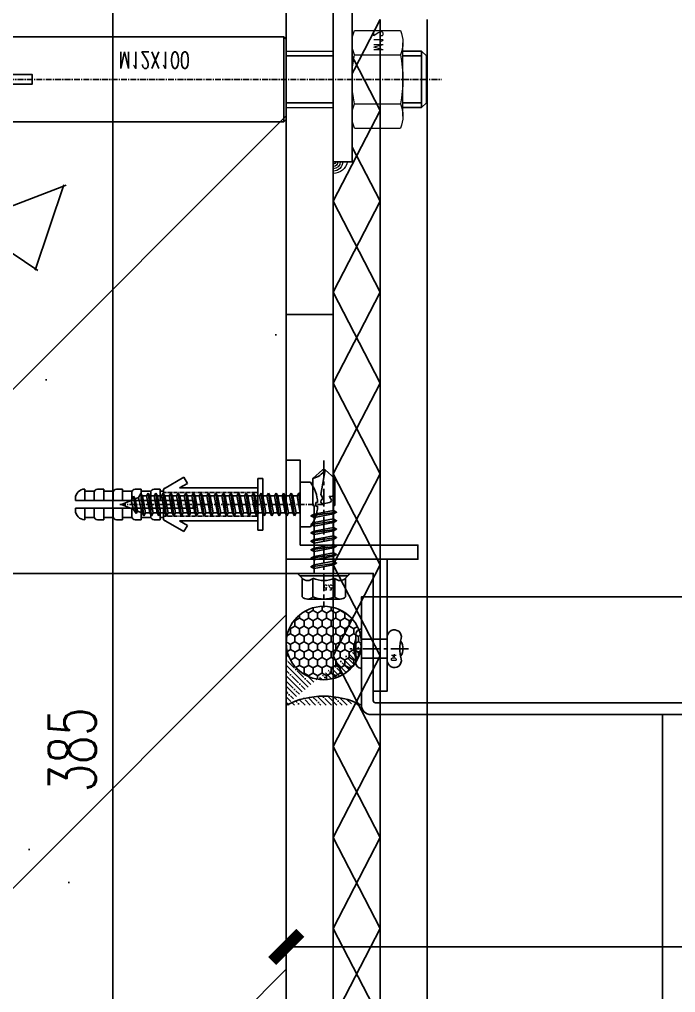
# Model space of a CAD drawing. Extents: x -202236 to 1002404, y -663931 to 1550022.
# Drawn here: x -1437.5 to -1298, y -356922.4 to -356715.6 of the extents above; entities that cross this region are included whole.
import ezdxf
from ezdxf.enums import TextEntityAlignment as Align
from ezdxf.xclip import XClip

# ---------------------------------------------------------------- set-up
doc = ezdxf.new("R2010")
doc.units = 0
for name, pattern in [('CENTER', [2, 1.25, -0.25, 0.25, -0.25]), ('ZN-CENTER', [2, 1.25, -0.25, 0.25, -0.25]), ('ZN-DASH', [0.35, 0.25, -0.1])]:
    doc.linetypes.add(name, pattern=pattern)
for name, color, linetype in [('!ZN1-填充-8', 8, 'Continuous'), ('!ZN3-铝板幕墙-3', 3, 'Continuous'), ('!ZN4-辅助材料-1', 1, 'Continuous'), ('!ZN4-配件-11', 11, 'Continuous'), ('!ZN5-铝材投影-112', 112, 'Continuous'), ('!ZN6-虚线-8', 8, 'ZN-DASH'), ('!ZN6-轴线-1', 1, 'ZN-CENTER'), ('0-钢材投影', 40, 'Continuous'), ('11紧固件', 11, 'Continuous'), ('11配件', 11, 'Continuous'), ('20剖面图$0$PUB_HATCH', 8, 'Continuous'), ('25mm厚湿贴石材', 35, 'Continuous'), ('40钢材投影', 40, 'Continuous'), ('A-AXIS-D', 1, 'Continuous'), ('A-COLS', 6, 'Continuous'), ('A-HATCH-1', 252, 'Continuous'), ('A-HATCH-2', 251, 'Continuous'), ('A-SFCE', 30, 'Continuous'), ('AS-COLN', 6, 'Continuous'), ('AS-WALL', 40, 'Continuous'), ('DIM', 173, 'Continuous'), ('DOTE', 1, 'CENTER'), ('Fill', 8, 'Continuous'), ('PUB_HATCH', 8, 'Continuous'), ('五金配件', 11, 'Continuous')]:
    doc.layers.add(name, color=color, linetype=linetype)
doc.layers.add('A-WALL-HATCH', color=8, linetype='Continuous', lineweight=13)
doc.layers.add('welding', color=1, linetype='Continuous', lineweight=18)
doc.styles.add('DHTEXT-1', font='ROMANS.shx', dxfattribs={"width": 0.7, "bigfont": 'CHINESE.shx'})
doc.styles.add('FS', font='simplex.shx', dxfattribs={"width": 0.7, "height": 5, "bigfont": 'TSSDCHN.SHX'})
doc.dimstyles.new('ZN4', dxfattribs={"dimscale": 4, "dimtxt": 2.5, "dimasz": 1.5, "dimexe": 1, "dimexo": 2, "dimgap": 0.9, "dimtad": 1, "dimdec": 0, "dimdsep": 46, "dimtxsty": 'DHTEXT-1', "dimblk": 'ARCHTICK', "dimcen": 2.5, "dimclrd": 173, "dimclre": 173, "dimclrt": 7, "dimazin": 2, "dimtfac": 1, "dimtix": 1, "dimtmove": 2, "dimatfit": 3, "dimfxl": 0, "dimarcsym": 0})

# ---------------------------------------------------------------- blocks, each defined once
blk = doc.blocks.new('99平面图例外参$0$$LinePat$夹层保温1')
at = {"color": 0}
for p, q in [((0, 0), (96.00000000000546, 0)), ((0, -50), (96.00000000000546, -50)), ((0, -100), (96.00000000000546, -50)), ((96.00000000000546, -100), (0, -50)), ((0, -100), (96.00000000000546, -100)), ((0, -150), (96.00000000000546, -150))]:
    blk.add_line(p, q, dxfattribs=at)
blk = doc.blocks.new('铝板16mm胶缝')
at = {"layer": '!ZN1-填充-8'}
h = blk.add_hatch(dxfattribs=at)
h.set_pattern_fill('HONEY', color=256, scale=0.7, angle=-270, style=0)
h.set_pattern_definition([(90, (10097.31989989708, 185.0232752102251), (-0.9623705000000002, 1.666875), [1.11125, -2.2225]), (210, (10097.31989989708, 185.0232752102251), (-0.9623708449331864, -1.666874800852732), [1.11125, -2.222499999999999]), (150, (10097.31989989708, 185.0232752102251), (-1.924741344933186, 1.991472677892826e-07), [-2.2225, 1.11125])])
edge = h.paths.add_edge_path()
edge.add_ellipse((-8.500000000207365, 14.57041595620103), major_axis=(-7.997393453053519, 3.358849100355043e-11), ratio=0.9747925043838522, start_angle=0, end_angle=360)
h = blk.add_hatch(dxfattribs=at)
h.set_pattern_fill('ANSI35', color=256, scale=0.5, angle=-270, style=0)
h.set_pattern_definition([(135, (0, 0), (-1.122532015133644, -1.122532015133644), []), (135, (0, 1.122532500000005), (-1.122532015133644, -1.122532015133644), [1.984375, -0.396875, 0, -0.396875])])
edge = h.paths.add_edge_path()
edge.add_line((-0.5052130940530333, 1.366215148264018), (-0.5026065471538459, 14.57041595616465))
edge.add_line((-16.50000000016007, 1.366215148336778), (-16.49739345326088, 14.57041595623741))
edge.add_ellipse((-8.500000000207365, 14.57041595620103), major_axis=(-7.997393453053519, 3.358849100355043e-11), ratio=0.9747925043838522, start_angle=0, end_angle=180)
edge.add_arc((-8.499999999414285, -14.44754302653018), 17.72215979008053, 63.16567149166988, 116.8343285139232)
at = {"layer": '!ZN4-辅助材料-1', "ltscale": 0.5}
blk.add_arc((-8.499999999414285, -14.44754302653018), 17.72215979008053, 63.16567149164778, 116.8343285139584, dxfattribs=at)
blk.add_ellipse((-8.500000000207365, 14.57041595620103), major_axis=(-7.997393453053519, 3.358849100355043e-11), ratio=0.9747925043838522, dxfattribs=at)
at = {"layer": 'Defpoints', "ltscale": 0.5}
for p in [(-16.50000000018917, -0.6337848516632221), (-8.500000000280124, -0.6337848516632221), (-0.4999999986393959, -0.6337848516632221)]:
    blk.add_point(p, dxfattribs=at)
blk = doc.blocks.new('*U253')
at = {"ltscale": 10}
for p, q in [((-1.015572715537019, 4.618802355381165), (-4.949999999997999, 4.618802355381165)), ((-0.5504878062047283, -5.115541284646254), (-0.5504878062065472, 5.115530008962667)), ((-0.1698801084603474, 5.480866579516958), (1.167940990853822e-05, 4.83959058622783)), ((0, -4.839613541317005), (0, 4.8396139450431)), ((-5.449999999999818, -3.464101413275086), (-5.449999999999818, 3.464101817001181)), ((-1.015583010001137, 2.309401278621424), (-4.949999999997999, 2.309401278624835)), ((0, 2.084999581674395), (14.28830168384373, 2.085001969002848)), ((1.419619596213958, 2.729999885991237), (2.200602679755074, -2.730000114008757)), ((3.219619596213958, 2.729999881768008), (4.000602679755074, -2.730000118231986)), ((5.019619596213958, 2.729999877544779), (5.800602679755074, -2.730000122455214)), ((6.819619596213958, 2.729999873321551), (7.600602679755074, -2.730000126678443)), ((8.619619596213958, 2.729999869098322), (9.400602679755075, -2.730000130901672)), ((10.41961959621396, 2.729999864875094), (11.20060267975507, -2.7300001351249)), ((12.21961959621396, 2.729999860651865), (13.00060267975507, -2.730000139348129)), ((-1.015583010002956, -2.30940087489533), (-4.94999999999618, -2.30940087489874)), ((14.28834179297628, -2.085001744372565), (0, -2.084999717997933)), ((-1.015583010001137, -4.618801951655071), (-4.949999999999818, -4.618801951654161)), ((-0.1698801084603474, -5.480877855198726), (1.167940990853822e-05, -4.839601861909371))]:
    blk.add_line(p, q, dxfattribs=at)
at = {"color": 0, "linetype": 'ZN-CENTER', "ltscale": 3}
blk.add_line((23.99999999999994, 2.188255855140087e-07), (-7.276562432845615, -1.533137051807418e-07), dxfattribs=at)
at = {"ltscale": 10}
for points in [[(1.828211756127738, -2.085000114008789), (1.047228672586622, 2.084999885991241), (1.419619596213901, 2.729999885991095), (1.792010519841123, 2.084999885991241), (2.57299360338241, -2.085000114008761), (2.200602679755074, -2.730000114008771)], [(3.628211756127738, -2.085000118232018), (2.847228672586622, 2.084999881768012), (3.219619596213901, 2.729999881767866), (3.592010519841123, 2.084999881768012), (4.37299360338241, -2.085000118231989), (4.000602679755074, -2.730000118232)], [(5.428211756127738, -2.085000122455247), (4.647228672586622, 2.084999877544783), (5.019619596213901, 2.729999877544637), (5.392010519841123, 2.084999877544783), (6.17299360338241, -2.085000122455218), (5.800602679755074, -2.730000122455229)], [(7.228211756127738, -2.085000126678475), (6.447228672586622, 2.084999873321555), (6.819619596213901, 2.729999873321409), (7.192010519841123, 2.084999873321555), (7.97299360338241, -2.085000126678447), (7.600602679755074, -2.730000126678457)], [(9.028211756127739, -2.085000130901704), (8.247228672586623, 2.084999869098326), (8.619619596213902, 2.72999986909818), (8.992010519841124, 2.084999869098326), (9.77299360338241, -2.085000130901676), (9.400602679755075, -2.730000130901686)], [(10.82821175612774, -2.085000135124933), (10.04722867258662, 2.084999864875098), (10.4196195962139, 2.729999864874951), (10.79201051984112, 2.084999864875098), (11.57299360338241, -2.085000135124904), (11.20060267975507, -2.730000135124914)], [(12.62821175612774, -2.085000139348161), (11.84722867258662, 2.084999860651869), (12.2196195962139, 2.729999860651723), (12.59201051984112, 2.084999860651869), (13.37299360338241, -2.085000139348133), (13.00060267975507, -2.730000139348143)]]:
    blk.add_lwpolyline(points, close=True, dxfattribs=at)
for points in [[(14.28755614132959, -2.084999790480305, -0.414213562373095), (14.44551068678416, -2.242954335934877), (14.44551068678416, -2.321931608662732), (20.17706341883141, -2.321931608662732), (21.99999672497771, -0.2620664843346907), (21.99999672497771, 0.2620669033741529), (20.1770634188305, 2.321932027703048), (14.44551068678416, 2.321932027703616), (14.44551068678416, 2.242954754974284, -0.414213562373095), (14.28755614132959, 2.085000209519654)], [(16.51287844574838, -2.321931608662732), (16.35611659158181, -1.195959136936376), (15.82661205339483, -1.523970797760166, -0.5304615897786895), (15.03442566961419, -1.169417307181045), (14.81075563571315, 0.0990784896746442, -0.6513157956771675), (15.47433833661651, 0.5440859063701903), (16.0012324895205, 0.2109028390927443), (16.76803563861736, 0.6608451827776259), (21.99999672497771, -0.2620664843346907, -0.2012259957209903), (20.1770634188305, 2.321932027703048)]]:
    blk.add_lwpolyline(points, format="xyb", dxfattribs=at)
for centre, radius, start, end in [((-3.866666666665878, 3.464101817001181), 1.583333333333237, 133.1735511071865, 226.8264488928781), ((0.06775032333098352, 3.464101817001181), 1.583333333333237, 133.1735511071865, 226.8264488928781), ((7.477939400387186, -2.867559875829768), 11.3218976996017, 132.4921501626091, 138.6063620026382), ((0.1333333333341216, 2.018612281773358e-07), 5.583333333333248, 155.5673023206315, 204.4326976793683), ((4.067750323330984, 2.018612281773358e-07), 5.583333333333248, 155.5673023206315, 204.4326976793683), ((-3.866666666665878, -3.464101413275086), 1.583333333333237, 133.1735511071865, 226.8264488927399), ((0.06775032333098352, -3.464101413275086), 1.583333333333237, 133.1735511071865, 226.8264488927399), ((7.477939400387186, 2.867548600148227), 11.3218976996017, 221.3935592101043, 227.5078498373909)]:
    blk.add_arc(centre, radius, start, end, dxfattribs=at)
at = {"layer": 'Defpoints', "color": 0, "ltscale": 10, "style": 'DHTEXT-1', "width": 0.7}
blk.add_text('5.5', height=1, rotation=90, dxfattribs=at).set_placement((-2.461643067588102, -0.9299515093815011), align=Align.CENTER)
blk = doc.blocks.new('*U196')
at = {"linetype": 'ByBlock', "lineweight": -2, "ltscale": 10}
for p, q in [((0, 4.200000000000099), (0, -4.199999999999992)), ((-1.19999999999709, -2.999999999995627), (-1.19999999999709, 2.999999999995733)), ((5.50000000054162, 2.500000000000053), (5.50000000054162, -2.499999999999947)), ((5.50000000054162, 2.000000000000053), (0, 2.000000000000053)), ((5.50000000054162, -1.999999999999947), (0, -1.999999999999947))]:
    blk.add_line(p, q, dxfattribs=at)
at = {"color": 0, "linetype": 'CENTER', "ltscale": 3}
blk.add_line((10.0124521631674, 5.329070518200751e-14), (-2.451370260241674, 5.329070518200751e-14), dxfattribs=at)
at = {"linetype": 'ByBlock', "lineweight": -2, "ltscale": 10}
for centre, radius, start, end in [((0, 2.999999999995733), 1.2, 90, 180), ((7.00000000054162, 2.500000000000053), 1.5, 348.4480414647314, 180), ((16.16515139045397, 5.329070518200751e-14), 8, 164.3308475018224, 195.6691524981776), ((4.415117063422031, -3.584688101909705e-12), 5.96066603962293, 160.3950489643864, 199.6049510356135), ((6.186535024229231, -0.0009536892320660684), 2.672094166157843, 323.2266208412516, 36.78433105121244), ((0, -2.999999999995627), 1.2, 180, 270), ((7.00000000054162, -2.499999999999947), 1.5, 180, 11.5519585352685)]:
    blk.add_arc(centre, radius, start, end, dxfattribs=at)
at = {"layer": 'Defpoints', "color": 0, "ltscale": 10, "style": 'DHTEXT-1', "width": 0.7}
blk.add_text('D4', height=1, rotation=90, dxfattribs=at).set_placement((7.370543652128534, -1.846676056511448), align=Align.CENTER)
blk = doc.blocks.new('ZQM12X100')
at = {"layer": '11紧固件', "lineweight": 9, "ltscale": 2}
for p, q in [((-7.794263337153097, 14.80000635823671), (7.794193930963957, 14.80000635823671)), ((-9.000034703109122, -10.4999936417662), (-8.50003470311276, -9.999993641766196)), ((-8.50003470311276, -9.999993641766196), (8.499965296890878, -9.999993641766196)), ((8.999965296890878, -10.49999364177347), (8.499965296890878, -9.999993641766196))]:
    blk.add_line(p, q, dxfattribs=at)
for centre, radius, start, end in [((-7.794263337153097, 7.800006358236715), 6.999999999998628, 68.21321070172702, 111.786789298273), ((-3.470309457043186e-05, -12.44999364176329), 27.24999999999999, 79.00726691070943, 100.9927330892906), ((7.794193930963957, 7.800006358236715), 6.999999999999926, 68.21321070172702, 111.786789298273)]:
    blk.add_arc(centre, radius, start, end, dxfattribs=at)
at = {"layer": '11配件'}
for points in [[(8.999965296890878, -10.49999364177347), (-9.000034703109122, -10.4999936417662), (-9.000034703101846, -84.99999364178802), (-1.000034703109122, -84.99999364178802), (-1.000034703109122, -63.99999364180258), (0.9999652968908777, -63.9999936417953), (0.9999652968908777, -84.99999364178802), (8.999965296898154, -84.99999364178802), (8.999965296890878, -10.49999364177347)], [(-8.000034703101846, -84.99999364178802), (-9.00003470309457, -94.99999364177347), (8.999965296876326, -94.99999364177347), (7.999965296876326, -84.99999364178802)], [(-7.500034703098208, -96.99999364177347), (-7.500034703105484, -94.9999936417953)], [(7.499965296876326, -96.99999364177347), (7.499965296883602, -94.9999936417953)], [(-9.00003470309457, -100.9999936417735), (8.999965296890878, -100.9999936417735), (8.999965296890878, -96.99999364177347), (-9.00003470309457, -96.99999364177347), (-9.00003470309457, -100.9999936417735), (-8.00003470309457, -106.9999936417589)], [(8.999965296825394, -100.9999936416425), (7.99996529690543, -106.9999936416498), (8.999965296919981, -107.9999936416352), (8.999965296934533, -108.9999936417662), (7.999965296941809, -109.9999936417662), (-8.00003470309457, -109.9999936417662), (-9.00003470309457, -108.9999936417662), (-9.00003470309457, -107.9999936417589), (-8.00003470309457, -106.9999936417589), (7.999965297021845, -106.9999936417662)], [(5.999965296876326, -109.9999936417662), (8.999965296876326, -116.9999936417444), (8.999965296883602, -119.9999936417589), (-9.00003470309457, -119.9999936417589), (-9.00003470309457, -116.9999936417444), (-6.000034703098208, -109.9999936417662)], [(8.999965296876326, -116.9999936417589), (-9.00003470309457, -116.9999936417589)]]:
    blk.add_lwpolyline(points, dxfattribs=at)
at = {"layer": 'Fill'}
for p, q in [((-4.975034703187703, 14.80000635828037), (-4.975034703187703, 18.80000635804754)), ((4.974965296998562, 14.80000635827309), (4.974965296998562, 18.80000635804754))]:
    blk.add_line(p, q, dxfattribs=at)
at = {"layer": '五金配件'}
for p, q in [((-4.975034703187703, 19.80000635804026), (-5.975034703187703, 18.80000635804754)), ((-5.975034703187703, 18.80000635804754), (5.974965296998562, 18.80000635804754)), ((-5.975034703187703, 14.80000635828037), (-5.975034703187703, 18.80000635804754)), ((-4.975034703187703, 19.80000635804026), (4.974965296998562, 19.80000635804026)), ((4.974965296998562, 19.80000635804026), (5.974965296998562, 18.80000635804754)), ((5.974965296998562, 14.80000635827309), (5.974965296998562, 18.80000635804754))]:
    blk.add_line(p, q, dxfattribs=at)
at = {"layer": '11紧固件', "lineweight": 9, "ltscale": 2, "style": 'FS', "width": 0.8}
blk.add_text('M12', height=2, dxfattribs=at).set_placement((8.18760251988715, 9.635122670915734), align=Align.MIDDLE)
at = {"layer": 'Defpoints', "color": 1, "style": 'DHTEXT-1', "width": 0.6999999999970896}
blk.add_text('M12X100', height=3.5, rotation=90, dxfattribs=at).set_placement((5.82920015759737, -45.61034221918817))
blk.add_wipeout([(17.499965296898147, 6.358237442327663e-06), (17.499965296898147, 4.000006358240228), (-17.50003470309457, 4.000006358240228), (-17.50003470309457, 6.358237442327663e-06)]).dxf.layer = '40钢材投影'
at = {"layer": '11紧固件', "lineweight": 9, "ltscale": 2}
for p, q in [((-10.39233954850715, 4.500006358233804), (-10.39233954850715, 14.30000635823671)), ((-5.19618712580268, 4.500006358233804), (-5.19618712580268, 14.30000635823671)), ((5.196117719609902, 4.500006358233804), (5.196117719609902, 14.30000635823671)), ((10.39227014231801, 4.500006358233804), (10.39227014231801, 14.30000635823671)), ((-9.200034703095298, 4.000006358233804), (9.199965296906157, 4.000006358233804)), ((-7.794263337153097, 4.000006358233804), (7.794193930963957, 4.000006358233804)), ((-5.975034703187703, -9.999993641547917), (-5.975034703187703, 6.358452083077282e-06)), ((5.974965296998562, -9.999993641547917), (5.974965296998562, 6.358452083077282e-06))]:
    blk.add_line(p, q, dxfattribs=at)
for centre, radius, start, end in [((-7.794263337153097, 11.0000063582338), 6.999999999998628, 248.213210701727, 291.7867892982729), ((-3.470309457043186e-05, 31.2500063582338), 27.24999999999999, 259.0072669107095, 280.9927330892905), ((7.794193930963957, 11.0000063582338), 6.999999999999926, 248.213210701727, 291.7867892982729)]:
    blk.add_arc(centre, radius, start, end, dxfattribs=at)
at = {"layer": '40钢材投影'}
blk.add_lwpolyline([(17.49996529689815, 6.358233804348856e-06), (17.49996529689815, 4.000006358233804), (-17.50003470309457, 4.000006358233804), (-17.50003470309457, 6.358233804348856e-06)], close=True, dxfattribs=at)
at = {"layer": 'DOTE'}
blk.add_line((-3.470310548436828e-05, -127.113006343825), (-3.470309457043186e-05, 23.01078638365288), dxfattribs=at)
at = {"layer": 'Fill'}
for p, q in [((-4.975034703187703, -9.999993641547917), (-4.975034703187703, 6.358452083077282e-06)), ((4.974965296998562, -9.999993641547917), (4.974965296998562, 6.358452083077282e-06))]:
    blk.add_line(p, q, dxfattribs=at)
at = {"layer": 'welding', "color": 8}
for points in [[(-17.50003470309457, 0.5000063582338043, 0.414213562373095), (-18.00003470309457, 6.358233804348856e-06)], [(18.99996529689815, 6.358233804348856e-06, 0.414213562373095), (17.49996529689815, 1.500006358233804)], [(18.49996529689815, 6.358233804348856e-06, 0.414213562373095), (17.49996529689815, 1.000006358233804)], [(17.99996529689815, 6.358233804348856e-06, 0.414213562373095), (17.49996529689815, 0.5000063582338043)]]:
    blk.add_lwpolyline(points, format="xyb", dxfattribs=at)
for centre, radius, start, end in [((-17.0313536795984, 0.06777217198396102), 2.969454364828276, 99.08119932306434, 181.3076584922196), ((17.03128427340198, 0.06777217198396102), 2.969454364825214, 358.6923415077804, 80.91880067693566), ((-17.50003470309457, 6.358233804348856e-06), 2, 90, 180), ((-17.50003470309457, 6.358233804348856e-06), 1.5, 90, 180), ((-17.50003470309457, 6.358233804348856e-06), 1, 90, 180), ((17.49996529689815, 6.358233804348856e-06), 2, 0, 90)]:
    blk.add_arc(centre, radius, start, end, dxfattribs=at)
blk = doc.blocks.new('A$Cecfe689e')
at = {"layer": '11紧固件', "rotation": 270}
blk.add_blockref('ZQM12X100', (10, 50), dxfattribs=at)
at = {"layer": '0-钢材投影', "ltscale": 10}
blk.add_lwpolyline([(10, 100), (10, -100), (0, -100), (0, 100)], close=True, dxfattribs=at)
at = {"layer": '11紧固件', "xscale": -1, "rotation": 270}
blk.add_blockref('ZQM12X100', (10, -50), dxfattribs=at)
blk = doc.blocks.new('塑料胀栓-套')
at = {"layer": '!ZN4-配件-11'}
for p, q in [((-1, -5.5), (-1, 5.5)), ((-1, 5.5), (0, 5.5)), ((0, -5.5), (0, 5.5)), ((15.00936658251612, 4.463251333972039), (15.75936658251612, 5.762289439649066)), ((16.67776683341526, 3.499999999999545), (15.00936658251612, 4.463251333972039)), ((20.08949360143833, 3.262289439649066), (15.75936658251612, 5.762289439649521)), ((0, 3.5), (16.67776683341481, 3.499999999999545)), ((19.94737703114333, 3.368242874199495), (20.07611351981541, 3.25)), ((20.07611351981541, 0.8000000000001819), (20.07611351981541, 3.25)), ((20.07611351981541, 2.800000000000182), (20.80392695139972, 2.800000000000182)), ((20.80392695139972, 0.8000000000001819), (20.80392695139972, 3.25)), ((20.80392695139972, 3.25), (22.10392695139944, 3.25)), ((22.80392695139972, 2.800000000000182), (24.80392695139972, 2.800000000000182)), ((22.80392695139972, 0.8000000000001819), (22.80392695139972, 2.550000000000182)), ((24.80392695139972, 0.8000000000001819), (24.80392695139972, 3.25)), ((24.80392695139972, 3.25), (26.10392695139944, 3.25)), ((26.80392695139972, 2.800000000000182), (28.80392695139972, 2.800000000000182)), ((26.80392695139972, 0.8000000000001819), (26.80392695139972, 2.550000000000182)), ((28.80392695139972, 0.8000000000001819), (28.80392695139972, 3.25)), ((28.80392695139972, 3.25), (30.10392695139944, 3.25)), ((30.80392695139972, 2.800000000000182), (32.80392695139972, 2.800000000000182)), ((30.80392695139972, 0.8000000000001819), (30.80392695139972, 2.550000000000182)), ((32.80392695139972, 0.8000000000001819), (32.80392695139972, 3.25)), ((32.80392695139972, 3.25), (34.10392695139944, 3.25)), ((34.80392695139972, 2.800000000000182), (36.80392695139972, 2.800000000000182)), ((34.80392695139972, 0.8000000000001819), (34.80392695139972, 2.550000000000182)), ((36.80392695139972, 0.8000000000001819), (36.80392695139972, 3.25)), ((36.80392695139972, 3.25), (36.80392695139972, 3.25)), ((13.80392695139972, 0.8000000000001819), (38.80392695139972, 0.8000000000001819)), ((13.80392695139972, -0.8000000000001819), (13.80392695139972, 0.8000000000001819)), ((38.80392695139972, 0.8000000000001819), (38.80392695139972, 1.25)), ((13.80392695139972, -0.8000000000001819), (38.80392695139972, -0.8000000000001819)), ((20.07611351981541, -3.25), (20.07611351981541, -0.8000000000001819)), ((20.80392695139972, -3.25), (20.80392695139972, -0.8000000000001819)), ((22.80392695139972, -2.550000000000182), (22.80392695139972, -0.8000000000001819)), ((24.80392695139972, -3.25), (24.80392695139972, -0.8000000000001819)), ((26.80392695139972, -2.550000000000182), (26.80392695139972, -0.8000000000001819)), ((28.80392695139972, -3.25), (28.80392695139972, -0.8000000000001819)), ((30.80392695139972, -2.550000000000182), (30.80392695139972, -0.8000000000001819)), ((32.80392695139972, -3.25), (32.80392695139972, -0.8000000000001819)), ((34.80392695139972, -2.550000000000182), (34.80392695139972, -0.8000000000001819)), ((36.80392695139972, -3.25), (36.80392695139972, -0.8000000000001819)), ((38.80392695139972, -1.25), (38.80392695139972, -0.8000000000001819)), ((0, -3.5), (16.67776683341572, -3.499999999999545)), ((16.67776683341526, -3.5), (15.00936658251567, -4.463251333971584)), ((20.08949360143833, -3.262289439649066), (15.75936658251612, -5.762289439649066)), ((19.94737703114333, -3.368242874199495), (20.07611351981541, -3.25)), ((20.07611351981541, -2.800000000000182), (20.80392695139972, -2.799999999999727)), ((20.80392695139972, -3.25), (22.10392695139944, -3.25)), ((22.80392695139972, -2.799999999999727), (24.80392695139972, -2.799999999999727)), ((24.80392695139972, -3.25), (26.10392695139944, -3.25)), ((26.80392695139972, -2.800000000000182), (28.80392695139972, -2.800000000000182)), ((28.80392695139972, -3.25), (30.10392695139944, -3.25)), ((30.80392695139972, -2.800000000000182), (32.80392695139972, -2.800000000000182)), ((32.80392695139972, -3.25), (34.10392695139944, -3.25)), ((34.80392695139972, -2.800000000000182), (36.80392695139972, -2.800000000000182)), ((36.80392695139972, -3.25), (36.80392695139972, -3.25)), ((-1, -5.5), (0, -5.5)), ((15.00936658251612, -4.463251333972039), (15.75936658251612, -5.762289439649066))]:
    blk.add_line(p, q, dxfattribs=at)
for centre, radius, start, end in [((19.60915050113545, 3), 0.5, 47.43290944020489, 90), ((22.10392695139944, 2.550000000000182), 0.7, 0, 90), ((26.10392695139944, 2.550000000000182), 0.7, 0, 90), ((30.10392695139944, 2.550000000000182), 0.7, 0, 90), ((34.10392695139944, 2.550000000000182), 0.7, 0, 90), ((36.80392695139972, 1.25), 2, 0, 90), ((36.80392695139972, -1.25), 2, 270, 0), ((19.60915050113545, -3), 0.5, 270, 312.5670905597951), ((22.10392695139944, -2.550000000000182), 0.7, 270, 0), ((26.10392695139944, -2.550000000000182), 0.7, 270, 0), ((30.10392695139944, -2.550000000000182), 0.7, 270, 0), ((34.10392695139944, -2.550000000000182), 0.7, 270, 0)]:
    blk.add_arc(centre, radius, start, end, dxfattribs=at)
at = {"layer": '!ZN6-虚线-8', "ltscale": 0.5}
for p, q in [((0, 2.5), (20.07611351981541, 2.5)), ((0, -2.5), (20.07611351981541, -2.5))]:
    blk.add_line(p, q, dxfattribs=at)
blk = doc.blocks.new('盘头ST4.8×38')
at = {"layer": '!ZN4-配件-11'}
for p, q in [((-2.137196594791874, 4.749999999999872), (-2.842170943040401e-14, 4.749999999999872)), ((-2.842170943040401e-14, 4.749999999999872), (2.842170943040401e-14, 1.989999999999881)), ((1.262701996714299, 2.399999999999721), (0.9105183325087012, 1.789999999999878)), ((1.262701996714384, 2.399999999999878), (1.937298003285662, -2.400000000000148)), ((1.262701996714299, 2.399999999999721), (1.614885660919867, 1.789999999999878)), ((2.862701996714293, 2.399999999999721), (2.510518332508695, 1.789999999999878)), ((2.862701996714378, 2.399999999999878), (3.537298003285656, -2.400000000000148)), ((2.862701996714293, 2.399999999999721), (3.214885660919862, 1.789999999999878)), ((4.462701996714287, 2.399999999999721), (4.11051833250869, 1.789999999999878)), ((4.462701996714372, 2.399999999999878), (5.13729800328565, -2.400000000000148)), ((4.462701996714287, 2.399999999999721), (4.814885660919856, 1.789999999999878)), ((6.062701996714281, 2.399999999999721), (5.710518332508684, 1.789999999999878)), ((6.062701996714367, 2.399999999999878), (6.737298003285645, -2.400000000000148)), ((6.062701996714281, 2.399999999999721), (6.41488566091985, 1.789999999999878)), ((7.662701996714276, 2.399999999999721), (7.310518332508678, 1.789999999999878)), ((7.662701996714361, 2.399999999999878), (8.337298003285639, -2.400000000000148)), ((7.662701996714276, 2.399999999999721), (8.014885660919845, 1.789999999999878)), ((9.26270199671427, 2.399999999999721), (8.910518332508673, 1.789999999999878)), ((9.262701996714355, 2.399999999999878), (9.937298003285633, -2.400000000000148)), ((9.26270199671427, 2.399999999999721), (9.614885660919839, 1.789999999999878)), ((10.86270199671426, 2.399999999999721), (10.51051833250867, 1.789999999999878)), ((10.86270199671435, 2.399999999999878), (11.53729800328563, -2.400000000000148)), ((10.86270199671426, 2.399999999999721), (11.21488566091983, 1.789999999999878)), ((12.46270199671426, 2.399999999999721), (12.11051833250866, 1.789999999999878)), ((12.46270199671434, 2.399999999999878), (13.13729800328562, -2.400000000000148)), ((12.46270199671426, 2.399999999999721), (12.81488566091983, 1.789999999999878)), ((14.06270199671425, 2.399999999999721), (13.71051833250866, 1.789999999999878)), ((14.06270199671434, 2.399999999999878), (14.73729800328562, -2.400000000000148)), ((14.06270199671425, 2.399999999999721), (14.41488566091982, 1.789999999999878)), ((15.66270199671425, 2.399999999999721), (15.31051833250865, 1.789999999999878)), ((15.66270199671433, 2.399999999999878), (16.33729800328561, -2.400000000000148)), ((15.66270199671425, 2.399999999999721), (16.01488566091982, 1.789999999999878)), ((17.26270199671424, 2.399999999999721), (16.91051833250864, 1.789999999999878)), ((17.26270199671433, 2.399999999999878), (17.9372980032856, -2.400000000000148)), ((17.26270199671424, 2.399999999999721), (17.61488566091981, 1.789999999999878)), ((18.86270199671424, 2.399999999999721), (18.51051833250864, 1.789999999999878)), ((18.86270199671432, 2.399999999999878), (19.5372980032856, -2.400000000000148)), ((18.86270199671424, 2.399999999999721), (19.2148856609198, 1.789999999999878)), ((20.46270199671423, 2.399999999999721), (20.11051833250863, 1.789999999999878)), ((20.46270199671432, 2.399999999999878), (21.13729800328559, -2.400000000000148)), ((20.46270199671423, 2.399999999999721), (20.8148856609198, 1.789999999999878)), ((22.06270199671422, 2.399999999999721), (21.71051833250863, 1.789999999999878)), ((22.06270199671431, 2.399999999999878), (22.73729800328559, -2.400000000000148)), ((22.06270199671422, 2.399999999999721), (22.41488566091979, 1.789999999999878)), ((23.66270199671422, 2.399999999999721), (23.31051833250862, 1.789999999999878)), ((23.6627019967143, 2.399999999999878), (24.33729800328558, -2.400000000000148)), ((23.66270199671422, 2.399999999999721), (24.01488566091979, 1.789999999999878)), ((25.26270199671421, 2.399999999999721), (24.91051833250862, 1.789999999999878)), ((25.2627019967143, 2.399999999999878), (25.93729800328558, -2.400000000000148)), ((25.26270199671421, 2.399999999999721), (25.61488566091978, 1.789999999999878)), ((26.86270199671421, 2.399999999999721), (26.51051833250861, 1.789999999999878)), ((26.86270199671429, 2.399999999999878), (27.53729800328557, -2.400000000000148)), ((26.86270199671421, 2.399999999999721), (27.21488566091978, 1.789999999999878)), ((28.4627019967142, 2.399999999999721), (28.1105183325086, 1.789999999999878)), ((28.46270199671429, 2.399999999999878), (29.13729800328557, -2.400000000000148)), ((28.4627019967142, 2.399999999999721), (28.81488566091977, 1.789999999999878)), ((30.0627019967142, 2.399999999999721), (29.7105183325086, 1.789999999999878)), ((30.06270199671428, 2.399999999999878), (30.73729800328556, -2.400000000000148)), ((30.0627019967142, 2.399999999999721), (30.41488566091977, 1.789999999999878)), ((31.66270199671419, 2.399999999999721), (31.31051833250859, 1.789999999999878)), ((31.66270199671428, 2.399999999999878), (32.33729800328555, -2.400000000000148)), ((31.66270199671419, 2.399999999999721), (32.01488566091976, 1.789999999999878)), ((33.26270199671424, 2.399999999999721), (32.91051833250862, 1.789999999999878)), ((33.2627019967143, 2.399999999999878), (33.92973921965174, -2.346216459793439)), ((33.26270199671424, 2.399999999999721), (33.61488566091978, 1.789999999999878)), ((-3.68999374217529, 0.3999999999998778), (-3.299999999999983, 0.3999999999998636)), ((-3.299999999999983, 0.3999999999998636), (-3.300000000000011, -0.4000000000001336)), ((2.842170943040401e-14, 1.989999999999881), (2.842170943040401e-14, -2.600000000000151)), ((2.842170943040401e-14, 1.868996415000893), (0.6894816674914068, -1.790000000000148)), ((0, 0), (0.3372980032856674, -2.400000000000148)), ((0.2000000000000171, 1.789999999999878), (0.9105183325087296, 1.789999999999864)), ((0.9105183325087012, 1.789999999999878), (1.585114339079894, -1.790000000000134)), ((1.614885660919867, 1.789999999999878), (2.289481667491401, -1.790000000000148)), ((1.614885660919867, 1.789999999999864), (2.510518332508667, 1.789999999999864)), ((2.510518332508695, 1.789999999999878), (3.185114339079888, -1.790000000000134)), ((3.21488566091989, 1.789999999999864), (4.110518332508661, 1.789999999999864)), ((3.214885660919862, 1.789999999999878), (3.889481667491395, -1.790000000000148)), ((4.11051833250869, 1.789999999999878), (4.785114339079882, -1.790000000000134)), ((4.814885660919856, 1.789999999999878), (5.48948166749139, -1.790000000000148)), ((4.814885660919856, 1.789999999999864), (5.710518332508713, 1.789999999999864)), ((5.710518332508684, 1.789999999999878), (6.385114339079877, -1.790000000000134)), ((6.41488566091985, 1.789999999999878), (7.089481667491384, -1.790000000000148)), ((6.41488566091985, 1.789999999999864), (7.310518332508678, 1.78999999999985)), ((7.310518332508678, 1.789999999999878), (7.985114339079871, -1.790000000000134)), ((8.014885660919845, 1.789999999999878), (8.689481667491378, -1.790000000000148)), ((8.014885660919816, 1.789999999999878), (8.910518332508673, 1.789999999999878)), ((8.910518332508673, 1.789999999999878), (9.585114339079865, -1.790000000000134)), ((9.614885660919839, 1.789999999999878), (10.28948166749137, -1.790000000000148)), ((9.61488566091981, 1.789999999999878), (10.51051833250864, 1.789999999999893)), ((10.51051833250867, 1.789999999999878), (11.18511433907986, -1.790000000000134)), ((11.21488566091986, 1.789999999999864), (12.11051833250869, 1.789999999999864)), ((11.21488566091983, 1.789999999999878), (11.88948166749137, -1.790000000000148)), ((12.11051833250866, 1.789999999999878), (12.78511433907985, -1.790000000000134)), ((12.81488566091983, 1.789999999999878), (13.48948166749136, -1.790000000000148)), ((12.81488566091986, 1.789999999999864), (13.71051833250863, 1.789999999999864)), ((13.71051833250866, 1.789999999999878), (14.38511433907985, -1.790000000000134)), ((14.41488566091982, 1.789999999999878), (15.08948166749136, -1.790000000000148)), ((14.41488566091979, 1.789999999999893), (15.31051833250862, 1.789999999999878)), ((15.31051833250865, 1.789999999999878), (15.98511433907984, -1.790000000000134)), ((16.01488566091982, 1.789999999999878), (16.68948166749135, -1.790000000000148)), ((16.01488566091982, 1.789999999999893), (16.9105183325087, 1.789999999999878)), ((16.91051833250864, 1.789999999999878), (17.58511433907984, -1.790000000000134)), ((17.61488566091981, 1.789999999999878), (18.28948166749134, -1.790000000000148)), ((17.61488566091981, 1.789999999999893), (18.51051833250861, 1.789999999999893)), ((18.51051833250864, 1.789999999999878), (19.18511433907983, -1.790000000000134)), ((19.21488566091978, 1.789999999999864), (20.1105183325086, 1.789999999999864)), ((19.2148856609198, 1.789999999999878), (19.88948166749134, -1.790000000000148)), ((20.11051833250863, 1.789999999999878), (20.78511433907983, -1.790000000000134)), ((20.8148856609198, 1.789999999999878), (21.48948166749133, -1.790000000000148)), ((20.81488566091983, 1.789999999999864), (21.71051833250866, 1.789999999999864)), ((21.71051833250863, 1.789999999999878), (22.38511433907982, -1.790000000000134)), ((22.41488566091979, 1.789999999999878), (23.08948166749133, -1.790000000000148)), ((22.41488566091982, 1.789999999999864), (23.31051833250868, 1.789999999999864)), ((23.31051833250862, 1.789999999999878), (23.98511433907981, -1.790000000000134)), ((24.01488566091979, 1.789999999999878), (24.68948166749132, -1.790000000000148)), ((24.01488566091982, 1.789999999999878), (24.91051833250862, 1.789999999999878)), ((24.91051833250862, 1.789999999999878), (25.58511433907981, -1.790000000000134)), ((25.61488566091978, 1.789999999999878), (26.28948166749132, -1.790000000000148)), ((25.61488566091984, 1.789999999999878), (26.51051833250864, 1.789999999999878)), ((26.51051833250861, 1.789999999999878), (27.1851143390798, -1.790000000000134)), ((27.21488566091978, 1.789999999999878), (27.88948166749131, -1.790000000000148)), ((27.21488566091975, 1.789999999999907), (28.1105183325086, 1.789999999999893)), ((28.1105183325086, 1.789999999999878), (28.7851143390798, -1.790000000000134)), ((28.81488566091977, 1.789999999999878), (29.4894816674913, -1.790000000000148)), ((28.81488566091977, 1.789999999999878), (29.71051833250863, 1.789999999999864)), ((29.7105183325086, 1.789999999999878), (30.38511433907979, -1.790000000000134)), ((30.41488566091977, 1.789999999999878), (31.0894816674913, -1.790000000000148)), ((30.41488566091974, 1.789999999999893), (31.31051833250865, 1.789999999999893)), ((31.31051833250859, 1.789999999999878), (31.98511433907979, -1.790000000000134)), ((32.01488566091976, 1.789999999999878), (32.68948166749129, -1.790000000000148)), ((32.01488566091973, 1.789999999999907), (32.91051833250862, 1.789999999999907)), ((32.91051833250862, 1.789999999999878), (33.58511433907981, -1.790000000000134)), ((33.61488566091978, 1.789999999999878), (34.43075650732143, -1.478429062079215)), ((33.61488566091973, 1.789999999999907), (33.67855772335159, 1.789999999999907)), ((34.62076470437219, 1.399725089898567), (33.67855772335159, 1.789999999999907)), ((34.92839653734913, 1.932559054640009), (34.62076470437225, 1.399725089898567)), ((34.62076470437225, 1.399725089898553), (35.13408900972976, -1.187099200723964)), ((34.92839653734913, 1.932559054640009), (35.4417208427067, -1.719933165465648)), ((34.92839653734913, 1.932559054640009), (35.42941382501888, 1.064771656925686)), ((37.99999999999991, -1.989519660128281e-13), (35.42941382501894, 1.064771656925657)), ((35.42941382501894, 1.064771656925657), (35.9427381303768, -0.8521457677509403)), ((-3.68999374217529, -0.4000000000001336), (-3.300000000000011, -0.4000000000001336)), ((0.6894816674914068, -1.790000000000148), (0.337298003285639, -2.400000000000219)), ((0.6894816674913784, -1.790000000000134), (1.585114339079951, -1.790000000000163)), ((1.585114339079894, -1.790000000000148), (1.937298003285633, -2.400000000000219)), ((2.289481667491401, -1.790000000000148), (1.937298003285633, -2.400000000000219)), ((2.289481667491373, -1.790000000000148), (3.18511433907986, -1.790000000000148)), ((3.185114339079888, -1.790000000000148), (3.537298003285628, -2.400000000000219)), ((3.889481667491395, -1.790000000000148), (3.537298003285628, -2.400000000000219)), ((3.889481667491395, -1.790000000000148), (4.785114339079854, -1.790000000000148)), ((4.785114339079882, -1.790000000000148), (5.137298003285622, -2.400000000000219)), ((5.48948166749139, -1.790000000000148), (5.137298003285622, -2.400000000000219)), ((5.48948166749139, -1.790000000000134), (6.38511433907982, -1.790000000000134)), ((6.385114339079877, -1.790000000000148), (6.737298003285616, -2.400000000000219)), ((7.089481667491384, -1.790000000000148), (6.737298003285616, -2.400000000000219)), ((7.089481667491384, -1.790000000000134), (7.985114339079843, -1.790000000000148)), ((7.985114339079871, -1.790000000000148), (8.33729800328561, -2.400000000000219)), ((8.689481667491378, -1.790000000000148), (8.33729800328561, -2.400000000000219)), ((8.689481667491407, -1.790000000000134), (9.585114339079837, -1.790000000000134)), ((9.585114339079865, -1.790000000000148), (9.937298003285605, -2.400000000000219)), ((10.28948166749137, -1.790000000000148), (9.937298003285605, -2.400000000000219)), ((10.2894816674914, -1.79000000000012), (11.18511433907983, -1.790000000000106)), ((11.18511433907986, -1.790000000000148), (11.5372980032856, -2.400000000000219)), ((11.88948166749137, -1.790000000000148), (11.5372980032856, -2.400000000000219)), ((11.88948166749142, -1.790000000000106), (12.78511433907988, -1.79000000000012)), ((12.78511433907985, -1.790000000000148), (13.13729800328559, -2.400000000000219)), ((13.48948166749136, -1.790000000000148), (13.13729800328559, -2.400000000000219)), ((13.48948166749139, -1.790000000000106), (14.38511433907985, -1.79000000000012)), ((14.38511433907985, -1.790000000000148), (14.73729800328559, -2.400000000000219)), ((15.08948166749136, -1.790000000000148), (14.73729800328559, -2.400000000000219)), ((15.08948166749141, -1.79000000000012), (15.98511433907973, -1.790000000000106)), ((15.98511433907984, -1.790000000000148), (16.33729800328558, -2.400000000000219)), ((16.68948166749135, -1.790000000000148), (16.33729800328558, -2.400000000000219)), ((16.68948166749141, -1.790000000000106), (17.58511433907978, -1.790000000000106)), ((17.58511433907984, -1.790000000000148), (17.93729800328558, -2.400000000000219)), ((18.28948166749134, -1.790000000000148), (17.93729800328558, -2.400000000000219)), ((18.28948166749137, -1.790000000000106), (19.1851143390798, -1.790000000000106)), ((19.18511433907983, -1.790000000000148), (19.53729800328557, -2.400000000000219)), ((19.88948166749134, -1.790000000000148), (19.53729800328557, -2.400000000000219)), ((19.8894816674914, -1.790000000000092), (20.7851143390798, -1.79000000000012)), ((20.78511433907983, -1.790000000000148), (21.13729800328557, -2.400000000000219)), ((21.48948166749133, -1.790000000000148), (21.13729800328557, -2.400000000000219)), ((21.48948166749139, -1.79000000000012), (22.38511433907979, -1.790000000000134)), ((22.38511433907982, -1.790000000000148), (22.73729800328556, -2.400000000000219)), ((23.08948166749133, -1.790000000000148), (22.73729800328556, -2.400000000000219)), ((23.08948166749127, -1.79000000000012), (23.98511433907984, -1.79000000000012)), ((23.98511433907981, -1.790000000000148), (24.33729800328555, -2.400000000000219)), ((24.68948166749132, -1.790000000000148), (24.33729800328555, -2.400000000000219)), ((24.68948166749129, -1.790000000000106), (25.58511433907981, -1.79000000000012)), ((25.58511433907981, -1.790000000000148), (25.93729800328555, -2.400000000000219)), ((26.28948166749132, -1.790000000000148), (25.93729800328555, -2.400000000000219)), ((26.28948166749132, -1.790000000000106), (27.18511433907977, -1.790000000000106)), ((27.1851143390798, -1.790000000000148), (27.53729800328554, -2.400000000000219)), ((27.88948166749131, -1.790000000000148), (27.53729800328554, -2.400000000000219)), ((27.88948166749128, -1.790000000000106), (28.78511433907974, -1.79000000000012)), ((28.7851143390798, -1.790000000000148), (29.13729800328554, -2.400000000000219)), ((29.4894816674913, -1.790000000000148), (29.13729800328554, -2.400000000000219)), ((29.4894816674913, -1.79000000000012), (30.38511433907976, -1.79000000000012)), ((30.38511433907979, -1.790000000000148), (30.73729800328553, -2.400000000000219)), ((31.0894816674913, -1.790000000000148), (30.73729800328553, -2.400000000000219)), ((31.08948166749127, -1.79000000000012), (31.98511433907973, -1.79000000000012)), ((31.98511433907979, -1.790000000000148), (32.33729800328553, -2.400000000000219)), ((32.68948166749129, -1.790000000000148), (32.33729800328553, -2.400000000000219)), ((32.68948166749129, -1.790000000000106), (33.60860749686216, -1.790000000000106)), ((33.60860749686216, -1.790000000000106), (33.92973921965162, -2.346216459793581)), ((34.43075650732143, -1.478429062079215), (33.92973921965162, -2.346216459793581)), ((35.13408900972976, -1.187099200723964), (34.43075650732143, -1.478429062079215)), ((35.13408900972976, -1.187099200723992), (35.4417208427067, -1.719933165465648)), ((35.94273813037674, -0.8521457677509687), (35.4417208427067, -1.719933165465648)), ((37.99999999999991, -1.4210854715202e-13), (35.9427381303768, -0.8521457677509403)), ((2.842170943040401e-14, -2.600000000000151), (-2.842170943040401e-14, -4.750000000000114)), ((0.2000000000000171, -2.400000000000148), (0.3372980032856674, -2.400000000000162)), ((-2.137196594791874, -4.750000000000128), (-2.842170943040401e-14, -4.750000000000114))]:
    blk.add_line(p, q, dxfattribs=at)
for centre, radius, start, end in [((4.299999999999983, -1.27897692436818e-13), 8, 143.5764263576689, 177.1340160174013), ((0.2000000000000171, 1.989999999999881), 0.2, 180.0000000000008, 270), ((4.299999999999983, -1.27897692436818e-13), 8, 182.8659839825987, 216.4235736423311), ((0.2000000000000171, -2.600000000000151), 0.2, 90, 179.9999999999992)]:
    blk.add_arc(centre, radius, start, end, dxfattribs=at)
at = {"layer": '!ZN6-轴线-1'}
blk.add_line((-4.913665981791098, -1.27897692436818e-13), (38.43709610552358, -1.4210854715202e-13), dxfattribs=at)
blk = doc.blocks.new('*U138')
at = {"layer": '!ZN4-配件-11'}
for name, p in [('盘头ST4.8×38', (-8.000056823624622, 2.663943885057645e-13)), ('塑料胀栓-套', (1, 0))]:
    blk.add_blockref(name, p, dxfattribs=at)
blk = doc.blocks.new('20250913154407')
at = {"layer": '!ZN5-铝材投影-112'}
blk.add_lwpolyline([(-9.881335427053273e-05, 21.04511257616105), (0, 0), (-28, 0), (-28, 3), (-3, 3.000000001455192), (-3.000098813354271, 21.04511257761624), (-9.881335427053273e-05, 21.04511257616105)], dxfattribs=at)
at = {"layer": '!ZN4-配件-11', "xscale": -1, "rotation": 180}
blk.add_blockref('*U138', (5.000001791850082, 11.65894336818019), dxfattribs=at)
blk = doc.blocks.new('20250913154704')
at = {"layer": '!ZN3-铝板幕墙-3'}
for points in [[(15.99999999994179, -624.9999980534776), (275.0000001545995, -624.9999980528955), (275.000000154585, 168.8964842543355), (-275.0000075320859, 47.79388005513465)], [(20.07548214122653, -647.4999980534776), (280.6647508681344, -647.4999980528955)], [(17.99977330547699, -649.9999980534776), (280.0000001546141, -649.9999980528955)]]:
    blk.add_lwpolyline(points, dxfattribs=at)
blk.add_lwpolyline([(31.64613651948457, -649.9999980663415), (17.99999999994179, -649.9999980663415, -0.4142135623731721), (15.99999999994179, -647.9999980663415), (15.99999999994179, -624.9999980663415), (18.49999999994179, -624.9999980663415), (18.49999999994179, -646.9999980662251, 0.4142135623730951), (18.99999999994179, -647.4999980662251), (31.64613651948457, -647.4999980662833)], format="xyb", dxfattribs=at)
at = {"layer": '!ZN5-铝材投影-112'}
blk.add_lwpolyline([(-8.87666828930378e-10, -616.9999486470479), (21.50000000142609, -616.9999486470479), (21.50000000142609, -644.9999486470479), (18.50000000142609, -644.9999486470479), (18.4999999999709, -619.9999486470479), (-2.342858351767063e-09, -619.9999486470479)], close=True, dxfattribs=at)
at = {"layer": '!ZN4-辅助材料-1'}
blk.add_blockref('铝板16mm胶缝', (16.50000000017462, -649.3662132147001), dxfattribs=at)
at = {"layer": '!ZN4-配件-11', "color": 1, "rotation": 90}
blk.add_blockref('*U253', (8.000006210437277, -619.9999486470479), dxfattribs=at)
at = {"layer": '!ZN4-配件-11', "color": 1}
blk.add_blockref('*U196', (16.00000000037835, -635.9999980663415), dxfattribs=at)
at = {"layer": '!ZN6-虚线-8', "ltscale": 800, "xscale": -1}
blk.add_blockref('20250913154407', (-8.87666828930378e-10, -616.9999486470479), dxfattribs=at)
at = {"layer": '!ZN6-虚线-8', "ltscale": 800}
blk.add_blockref('A$Cecfe689e', (1.415610313415527e-07, -464.9999487988534), dxfattribs=at)
blk = doc.blocks.new('20250913160636')
at = {"layer": '20剖面图$0$PUB_HATCH'}
h = blk.add_hatch(dxfattribs=at)
h.set_pattern_fill('钢筋混凝土', color=256, scale=30, style=0)
h.set_pattern_definition([(45, (109573.3219498778, 294200.1395788389), (-53.03300858899107, 53.03300858899107), []), (49.99999999999999, (109573.3219498778, 294200.1395788389), (215.178054780226, -18.82564049477853), [22.5, -247.5]), (355, (109573.3219498778, 294200.1395788389), (-41.6254000839, 225.6576401100035), [18, -198]), (100.4514, (109591.2534538778, 294198.5707768389), (173.5528145142065, 206.8318626182861), [19.122057, -210.3426336]), (46.18420000000001, (109573.3219498778, 294260.1395788389), (320.1723145876933, -49.65570429870542), [33.75, -371.25]), (96.6356, (109600.0029733778, 294256.0015867389), (280.398811664611, 292.2353612701325), [28.6830864, -315.5139]), (351.1842, (109573.3219498778, 294260.1395788389), (280.3985835400882, 292.2355802775974), [27, -297]), (21, (109603.3219498778, 294245.1395788389), (179.0721156355385, -120.7856671996016), [22.5, -247.5]), (326.0000000000001, (109603.3219498778, 294245.1395788389), (72.99459957647451, 217.5450135140559), [18, -198]), (71.4514, (109618.2446197778, 294235.0740970389), (252.066788574447, 96.75914901298572), [19.122057, -210.3426336]), (37.50000000000001, (109573.3219498778, 294200.1395788389), (3.647956595187201, 99.86815614939344), [0, -195.6, 0, -201, 0, -198.75]), (7.499999999999999, (109573.3219498778, 294200.1395788389), (78.92086123264458, 118.3235135647081), [0, -114.6, 0, -191.1, 0, -75.75]), (327.5, (109506.4219498778, 294200.1395788389), (160.1467308517227, -6.766461520313927), [0, -75, 0, -234, 0, -310.5]), (317.5, (109476.4219498778, 294200.1395788389), (174.9558508027159, 30.03149469969532), [0, -97.5, 0, -155.4, 0, -220.5])])
h.paths.add_polyline_path([(4550, -1469.999999046791), (4899.999999858439, -1469.999998967105), (4899.999999858439, -620.0000000004657), (4700, -620.0000000004657), (4700, -1069.999999046791), (4550, -1069.999999046791)])
at = {"layer": '25mm厚湿贴石材'}
blk.add_lwpolyline([(4980.000000013039, -2320.000001324108), (4980.000000013039, -1269.999999712687)], dxfattribs=at)
at = {"layer": 'AS-COLN'}
blk.add_line((4900, -1469.999999046791), (4900, -1069.999999046791), dxfattribs=at)
at = {"layer": 'A-HATCH-2', "xscale": -0.2012310607619448, "yscale": 0.2, "zscale": 0.2, "rotation": 270}
for p in [(4929.999999858439, -1141.590911155334), (4929.999999858439, -1160.90909298847), (4929.999999858439, -1180.227274821606), (4929.999999858439, -1199.545456654741), (4929.999999858439, -1218.863638487877), (4929.999999858439, -1238.18182032113), (4929.999999858439, -1257.500002154149), (4929.999999858439, -1276.818183987401), (4929.999999858439, -1296.136365820421), (4929.999999858439, -1315.454547653673), (4929.999999858439, -1334.772729486809)]:
    blk.add_blockref('99平面图例外参$0$$LinePat$夹层保温1', p, dxfattribs=at)
at = {"layer": '!ZN6-虚线-8', "ltscale": 800}
blk.add_blockref('20250913154704', (4899.999999858439, -620.0000016603153), dxfattribs=at)
at = {"layer": 'PUB_HATCH'}
h = blk.add_hatch(dxfattribs=at)
h.set_pattern_fill('普通砖', color=256, scale=50, style=0)
h.set_pattern_definition([(45, (2366880.000007633, -521867.696351525), (-88.3883830036575, 88.3883830036575), [])])
h.paths.add_polyline_path([(4800.000000004657, -1240.000000000466), (4800.000000004657, -1519.999999046791), (4700.000000111759, -1519.999999046791), (4700.00000036275, -2170.000000509899), (4900.000000003725, -2170.000000509899), (4900.000000003725, -1240.000000000466)])
at = {"layer": 'A-COLS'}
blk.add_line((4800.000000004657, -1240.000000000466), (4900.000000003725, -1240.000000000466), dxfattribs=at)
at = {"layer": 'AS-WALL'}
blk.add_line((4900.000000122935, -2170.000000241853), (4900.000000003725, -1240.000000000466), dxfattribs=at)
blk = doc.blocks.new('_ArchTick')
at = {"color": 0, "linetype": 'ByBlock', "const_width": 0.4}
blk.add_lwpolyline([(-0.5, -0.5), (0.5, 0.5)], dxfattribs=at)
blk = doc.blocks.new('*D599')
at = {"layer": 'Defpoints', "color": 0, "ltscale": 40, "transparency": 16777216}
for p in [(-1380.814480812609, -356863.3251168026), (-1180.814480657995, -356863.3251168026), (-1380.814480812609, -356912.7156556807)]:
    blk.add_point(p, dxfattribs=at)
at = {"layer": 'DIM', "color": 173, "linetype": 'ByBlock', "lineweight": -2, "ltscale": 40, "transparency": 16777216}
for p, q in [((-1380.814480812609, -356871.3251168026), (-1380.814480812609, -356916.7156556807)), ((-1180.814480657995, -356871.3251168026), (-1180.814480657995, -356916.7156556807)), ((-1180.814480657995, -356912.7156556807), (-1380.814480812609, -356912.7156556807))]:
    blk.add_line(p, q, dxfattribs=at)
at = {"layer": 'DIM', "color": 173, "lineweight": -2, "ltscale": 40, "transparency": 16777216, "xscale": 6, "yscale": 6, "zscale": 6, "rotation": 180}
blk.add_blockref('_ArchTick', (-1380.814480812609, -356912.7156556807), dxfattribs=at)
at = {"layer": 'DIM', "color": 173, "lineweight": -2, "ltscale": 40, "transparency": 16777216, "xscale": 6, "yscale": 6, "zscale": 6}
blk.add_blockref('_ArchTick', (-1180.814480657995, -356912.7156556807), dxfattribs=at)
at = {"layer": 'DIM', "color": 7, "ltscale": 40, "transparency": 16777216, "insert": (-1280.814480735302, -356904.1156556808), "char_height": 10, "attachment_point": 5, "style": 'DHTEXT-1'}
blk.add_mtext('200', dxfattribs=at)
blk = doc.blocks.new('*D612')
at = {"layer": 'Defpoints', "color": 0, "ltscale": 40, "transparency": 16777216}
for p in [(-1375.814480671048, -356678.3250675456), (-1417.699588944699, -357063.3251161332), (-1375.814480671048, -357063.3251161332)]:
    blk.add_point(p, dxfattribs=at)
at = {"layer": 'DIM', "color": 173, "linetype": 'ByBlock', "lineweight": -2, "ltscale": 40, "transparency": 16777216}
for p, q in [((-1383.814480671048, -356678.3250675456), (-1421.6995889447, -356678.3250675456)), ((-1417.6995889447, -356678.3250675456), (-1417.699588944699, -357063.3251161332)), ((-1383.814480671048, -357063.3251161332), (-1421.699588944699, -357063.3251161332))]:
    blk.add_line(p, q, dxfattribs=at)
at = {"layer": 'DIM', "color": 173, "lineweight": -2, "ltscale": 40, "transparency": 16777216, "xscale": 6, "yscale": 6, "zscale": 6}
for p, rotation in [((-1417.6995889447, -356678.3250675456), 90), ((-1417.699588944699, -357063.3251161332), 270)]:
    blk.add_blockref('_ArchTick', p, dxfattribs=dict(at, rotation=rotation))
at = {"layer": 'DIM', "color": 7, "ltscale": 40, "transparency": 16777216, "insert": (-1426.2995889448, -356870.8250918393), "char_height": 10, "attachment_point": 5, "rotation": 90, "style": 'DHTEXT-1'}
blk.add_mtext('385', dxfattribs=at)
blk = doc.blocks.new('20250913160558')
at = {"layer": 'A-HATCH-1'}
h = blk.add_hatch(dxfattribs=at)
h.set_pattern_fill('砂石碎砖', color=8, scale=10)
h.set_pattern_definition([(49.99999999999999, (-40599805973.27579, -3386006410), (71.72601810686645, -6.275213369701991), [7.5, -82.5]), (355, (-40599805973.27579, -3386006410), (-13.8751326639637, 75.21921330899217), [6, -66]), (100.4514, (-40599805967.29862, -3386006410.522934), (57.85093817140216, 68.94395420609536), [6.374019000000001, -70.114211]), (46.18420000000001, (-40599805973.27579, -3386006390), (106.724104285309, -16.55190087902807), [11.25, -123.75]), (96.6356, (-40599805964.38211, -3386006391.379331), (93.46627015754987, 97.41178704382244), [9.561028799999999, -105.1713]), (351.1842, (-40599805973.27579, -3386006390), (93.46619451336272, 97.41186009253246), [9, -99]), (21, (-40599805963.27579, -3386006395), (59.69070514017258, -40.2618888798178), [7.5, -82.5]), (326.0000000000001, (-40599805963.27579, -3386006395), (24.33153377248448, 72.51500411325027), [6, -66]), (71.4514, (-40599805958.30157, -3386006398.355161), (84.02226285814899, 32.25304967099524), [6.374019000000001, -70.114211])])
h.paths.add_polyline_path([(4149.999992370605, -5270.000000238419), (9449.999992370605, -5269.999999761581), (9449.999992369208, -5305.000000122935), (4149.999992369208, -5305.000000122935)])
h.paths.add_polyline_path([(100, -5270), (3849.999992370605, -5270), (3849.99999236688, -5305.000000365078), (99.99999999627471, -5305.000000365078)])
at = {"layer": 'A-WALL-HATCH'}
h = blk.add_hatch(dxfattribs=at)
h.set_pattern_fill('夯实土壤', color=256, scale=40)
h.set_pattern_definition([(45, (-40599805926.07579, -3386006360), (-158.9576044107359, 158.9576044107359), []), (45, (-40599805842.07579, -3386006360), (-158.9576044107359, 158.9576044107359), []), (45, (-40599805758.07579, -3386006360), (-158.9576044107359, 158.9576044107359), []), (135, (-40599805926.07579, -3386006360), (-158.9576044107359, -158.9576044107359), [106, -118.8]), (135, (-40599805884.07579, -3386006318), (-158.9576044107359, -158.9576044107359), [106, -118.8]), (135, (-40599805842.07579, -3386006276), (-158.9576044107359, -158.9576044107359), [106, -118.8])])
h.paths.add_polyline_path([(9549.999992370605, -5230), (10120.8178763336, -5230), (10149.99999248836, -5130), (11173.27579498291, -5130), (11173.27579498291, -5750), (9549.999992370605, -5750)])
h.paths.add_polyline_path([(4199.999992369208, -5305.00000012666), (9249.999992369208, -5305.00000012666), (9249.999992370605, -5590), (9249.999992370605, -5750), (4199.999992370605, -5750)])
h.paths.add_polyline_path([(51.22540283063427, -5305.000000365078), (3899.999992369208, -5305.000000365078), (3899.999992370605, -5750), (51.22540283203125, -5750)])
h.paths.add_polyline_path([(-4220, -5130), (-248.7745971679688, -5130), (-248.7745971679688, -5750), (-4220, -5750)])
at = {"layer": 'A-SFCE', "color": 8}
blk.add_line((9249.999992370605, -5305), (-250.0000076293945, -5305.000000476837), dxfattribs=at)

msp = doc.modelspace()

# ---------------------------------------------------------------- block references
at = {"layer": 'A-AXIS-D', "ltscale": 800}
ref = msp.add_blockref('20250913160558', (-3288.629774428919, -351411.688030264), dxfattribs=at)
XClip(ref).set_block_clipping_path([(8878.322141909215, -5852.61531853932), (11166.936262254589, -3030.5628667940036)])
ref = msp.add_blockref('20250913160636', (-6280.814480671048, -355593.3251170863), dxfattribs=at)
XClip(ref).set_block_clipping_path([(4317.25340373299, -1640.9225506667863), (5312.663031537901, -368.89859937375877)])

# ---------------------------------------------------------------- next in the draw order: dimensions: what is measured, and where the dimension line sits
at = {"layer": 'DIM', "ltscale": 40}
dim = msp.add_linear_dim(base=(-1417.699588944699, -357063.3251161332), p1=(-1375.814480671048, -356678.3250675455), p2=(-1375.814480671048, -357063.3251161331), angle=90, dimstyle='ZN4', dxfattribs=at)
dim.commit()
dim.dimension.update_dxf_attribs({"geometry": '*D612', "text_midpoint": (-1426.2995889448, -356870.8250918393)})
dim = msp.add_linear_dim(base=(-1380.814480812609, -356912.7156556807), p1=(-1180.814480657995, -356863.3251168026), p2=(-1380.814480812609, -356863.3251168026), dimstyle='ZN4', dxfattribs=at)
dim.commit()
dim.dimension.update_dxf_attribs({"geometry": '*D599', "text_midpoint": (-1280.814480735302, -356904.1156556808)})

doc.saveas('drawing.dxf')
